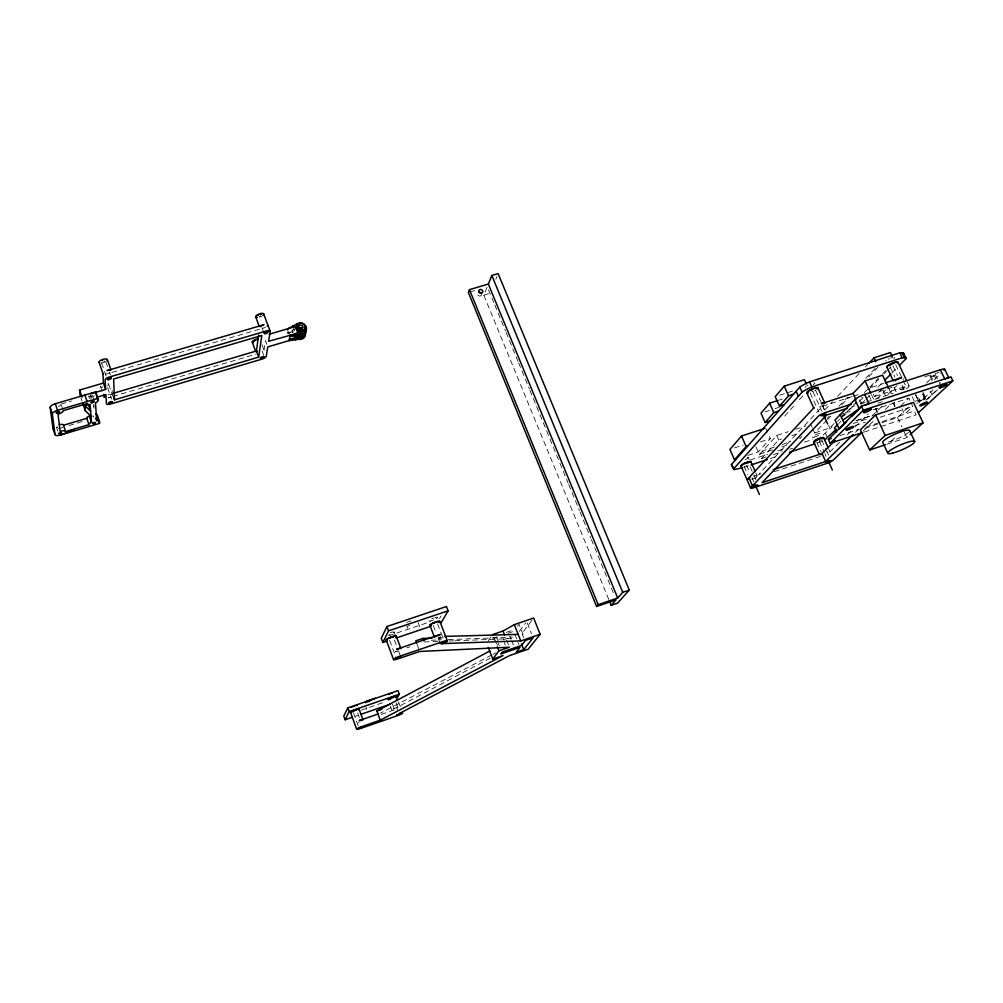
<?xml version="1.0" encoding="UTF-8"?>
<svg xmlns="http://www.w3.org/2000/svg" width="1003" height="1003" viewBox="0 0 1003 1003"><rect width="100%" height="100%" fill="white"/><g stroke="black" fill="none" stroke-linecap="round" stroke-linejoin="round"><path stroke-width="0.75" stroke-dasharray="5 3.75" d="M900.819 389.741C913.583 381.529 899.252 396.737 898.826 385.503M920.039 400.899L924.766 398.768L920.039 400.899L917.03 394.53M937.354 378.984L934.884 373.617M57.773 431.14L56.494 427.316L57.698 426.35M608.796 599.531L483.822 295.195L487.207 286.871L494.191 303.483M495.833 279.273L496.999 276.452M439.477 618.638L441.032 615.942M488.285 640.654L490.843 637.018M517.448 626.273L518.977 624.217L524.331 637.745M519.328 631.363L525.773 622.8M531.866 620.393L521.999 633.357L523.704 637.67M939.422 382.519L940.099 382.883M784.659 416.12L793.586 406.177M799.429 399.67L804.619 393.891M747.899 455.387L758.255 451.977L770.329 438.637L767.997 433.396M766.029 457.055L761.603 458.521L759.672 454.171L776.723 435.478L788.345 431.666M761.603 458.521L778.717 439.928L781.613 438.975M852.237 396.561L822.648 406.19L758.494 474.607L762.919 473.14M824.817 409.876L832.314 401.952M837.668 396.285L859.082 373.643M865.501 366.86L867.645 364.59M799.667 438.725L801.786 436.493M827.049 418.539L829.193 416.295M838.872 406.228L847.46 397.288M865.727 378.269L875.393 368.201M812.794 428.77L814.687 432.945L826.547 420.621M827.625 419.505L830.873 416.145M841.655 404.936L849.202 397.1M868.611 376.927L878.315 366.847M814.687 432.945L829.782 427.98L834.107 423.554M864.398 392.562L868.723 388.136M869.802 387.02L878.465 378.169M882.79 373.743L886.025 370.42M823.112 435.026L832.151 426.852M837.593 421.298L839.762 419.078M840.853 417.975L858.242 400.21M869.112 389.101L879.593 378.332M884.333 373.555L886.502 371.336M887.592 370.232L890.852 366.897M841.63 414.151L847.071 412.371L856.926 402.328M838.872 423.379L841.028 421.185M861.502 403.783L864.774 400.473M865.865 399.37L870.228 394.956M877.876 387.221L882.239 382.807M892.056 372.878L897.509 367.361M873.312 394.041L874.491 396.549L882.251 388.763M876.835 398.855L885.599 390.117M839.549 442.348L829.619 452.165A5.429 1.003 -23.4 0 0 826.723 451.952M847.259 434.725L850.569 431.453M854.982 427.102L868.209 414.026M888.069 394.405L896.883 385.691M855.446 432.306L858.756 429.058M872.008 416.082L881.938 406.34M863.207 431.014L874.315 420.232M885.411 409.437L890.965 404.046M906.499 388.951L908.718 386.794A6.093 1.204 -24.1 0 0 905.784 386.331L874.491 396.549M900.694 406.002L908.894 398.153L910.197 400.937M926.571 382.895L934.257 375.561L936.112 379.46M934.294 379.748L940.814 373.555M881.8 422.727L897.472 417.549L909.207 406.453M910.849 402.328L912.818 406.503L904.568 414.264L901.985 408.748M915.225 401.3L918.084 400.373A7.936 1.492 -24 0 1 925.33 397.088L933.066 389.828M925.756 400.36L937.203 389.691M937.492 389.778L926.12 400.373L922.522 392.762M890.965 441.32L897.246 435.528M886.815 444.266L906.837 437.584L909.006 435.628M842.495 415.555L843.46 414.979M939.184 372.213L934.871 373.768M92.94 417.022L93.755 416.232L92.853 415.957M288.2 333.686L294.732 330.225M455.061 640.767L510.615 638.635L513.135 637.218M490.367 658.093L396.686 707.579A4.576 0.69 -20.8 0 0 392.173 709.698A4.576 0.69 -20.8 0 0 393.527 710.061M491.708 655.022L380.425 713.208M493.087 654.295L495.846 652.828M862.843 397.389L861.59 397.965M296.224 328.282L287.084 333.096L292.989 331.354L292.738 332.708L292.5 330.062L294.155 334.425M822.184 441.044L816.041 443.464M844.05 414.678L846.269 413.951M844.777 415.48L842.558 416.207M355.238 716.28L358.134 715.277M381.215 714.424L394.141 709.948M361.155 710.174L384.325 702.175M503.218 639.789L511.894 636.83M506.327 632.379L513.699 629.859M494.579 637.908L497.513 636.905M507.794 633.394L513.661 631.389M398.166 650.797L395.245 651.787A5.391 0.965 -20.8 0 0 397.84 650.771M406.905 647.825L409.826 646.835M409.713 625.471L406.892 626.424L408.497 630.674M388.55 635.789L430.751 621.584M406.704 622.361L410.954 620.932M864.273 432.017L916.103 414.866L914.31 411.042L866.329 426.889M752.012 479.108L757.942 477.14M774.253 471.723L820.228 456.44M774.504 446.999L762.656 450.899L764.599 455.262M781.901 444.567L790.79 441.646M856.6 420.508L872.773 415.192M855.797 420.859L873.287 415.104M759.672 454.171L772.937 449.808M781.788 446.899L789.148 444.467M853.114 423.542L869.375 418.188M750.206 460.013L767.558 454.284M777.927 450.874L785.336 448.429M804.406 442.135L812.769 439.389M854.895 425.598L865.288 422.163M880.145 417.273L912.818 406.503M773.401 454.622L782.24 451.714M789.612 449.281L792.571 448.303M743.712 467.36L749.617 465.405M770.279 458.584L776.184 456.628M839.85 435.641L858.969 429.322M864.649 428.406L877.525 424.144M734.397 447.965L743.298 445.056M795.605 429.284L805.773 425.962M877.863 403.206L882.264 401.764M760.45 441.884L770.329 438.637M791.793 435.628L799.065 433.246M873.274 409.851L908.894 398.153M871.87 387.258L883.781 383.384M853.716 396.085L858.154 394.63M879.092 391.646L892.306 387.334M924.616 376.802L930.483 374.884A8.149 1.592 -24.3 0 0 934.257 375.561M851.86 406.804L854.819 405.839M860.75 403.908L865.188 402.454M866.667 401.965L893.322 393.251M765.164 411.832L769.351 410.478M774.918 408.672L779.105 407.318M779.481 395.27L793.724 390.694M779.469 399.996L782.29 399.094M58.45 428.67L62.951 427.328M68.956 425.535L83.964 421.059M469.818 292.011L477.064 289.867M483.822 295.195L490.016 293.352M61.02 404.121L71.539 401.024M111.396 396.9L108.412 397.777A4.263 1.467 -18.3 0 0 111.27 396.486M112.888 396.461L255.941 354.134M259.501 329.222L111.396 372.589L111.521 375.586M57.835 427.529L56.494 427.316M424.206 641.958L438.085 641.431M448.893 641.005L453.519 640.829M431.252 640.253L440.543 639.901M448.291 639.613L505.587 637.482M438.298 637.883L444.479 637.67M930.483 374.884L934.207 382.72M929.894 376.037L932.364 381.253M930.182 391.057L932 394.894M922.91 391.972L925.33 397.088M922.346 393.665L924.766 398.768M915.288 393.665L919.5 402.554M915.664 395.257L918.084 400.373M907.138 381.717L909.144 385.954M912.178 396.724L914.586 401.827M895.717 364.641L906.361 387.221M892.946 365.882L897.497 375.536M902.048 385.202L903.991 389.34M890.2 367.173L894.852 377.04M893.936 387.296L896.281 392.286M889.059 388.876L891.629 394.342M892.871 402.73L894.676 406.591M897.472 417.549L901.847 426.902M904.342 432.243L906.837 437.584M883.455 391.333L885.862 396.473M871.431 394.63L873.989 400.109M868.824 394.994L871.883 401.601M875.255 408.509L877.061 412.383M860.072 399.683L861.916 403.657M859.107 400.084L860.938 404.046M815.69 390.405L821.871 403.933M822.498 405.287L824.353 409.349M822.648 406.19L824.378 409.989M828.516 425.209L829.782 427.98M812.957 391.734L821.908 411.343M810.186 392.95L818.812 411.882M825.632 433.509L827.162 436.882M828.616 448.705L829.882 451.488M821.72 440.066L826.071 449.632M826.685 450.999L828.553 455.099M819.263 441.182L824.253 452.165M824.88 453.544L826.121 456.29M810.9 424.595L812.167 427.378M816.806 442.298L821.144 451.864M776.723 435.478L778.717 439.928M765.653 428.143L767.408 432.08M755.961 446.811L758.255 451.977M755.798 472.852L757.039 475.673M748.125 457.318L749.128 459.6M750.194 466.859L753.253 473.78M753.867 475.171L756.312 480.713M746.52 465.204L749.592 472.162M752.037 477.729L753.88 481.904M744.063 466.32L747.724 474.62M494.792 304.937L505.512 330.99M506.114 332.444L518.037 361.393M518.626 362.835L529.358 388.901M529.948 390.343L568.099 482.995M568.701 484.436L579.421 510.489M580.022 511.944L590.754 537.997M591.344 539.451L614.588 595.907M527.227 622.938L531.515 633.746M514.815 634.297L518.827 644.49M509.963 636.378L511.091 639.262M511.668 640.704L513.36 645.042M509.762 636.466L510.615 638.635M506.678 640.278L508.86 645.844M504.283 642.509L505.349 645.217M496.535 637.244L499.695 645.318M498.391 643.387L499.381 645.932M495.632 640.578L497.726 645.945M493.614 637.294L496.786 645.418M437.559 623.904L443.401 639.174M440.154 636.516L441.232 639.337M438.85 636.993L439.928 639.814M433.283 625.584L435.941 632.517M438.06 638.071L440.179 643.625M418.201 622.612L419.818 626.862M417.11 644.365L418.715 648.615M293.553 328.357L294.481 330.827M288.074 331.341L289.014 333.811M394.104 632.066L395.169 634.912M394.43 640.039L398.103 649.831M398.63 651.223L400.736 656.815M389.615 640.328L396.436 658.507M261.996 327.693L263.601 331.993M266.823 344.443L265.444 340.744L264.002 350.26A4.15 1.417 -20.1 0 0 262.247 349.47M398.492 701.787L400.573 707.366M396.072 702.739L398.141 708.319M261.946 344.568L263.927 349.884M396.686 707.579L397.602 710.024M262.197 351.163L263.751 355.35M392.424 704.169L394.505 709.748M390.405 706.187L391.885 710.187M365.957 707.052L366.847 709.472M357.645 712.87L360.729 721.295M353.482 712.895L358.096 725.533M105.842 361.82L108.901 370.659M109.402 372.138L110.43 375.084M101.642 363.048L107.246 379.272M108.637 384.149L112.411 395.069M107.597 387.609L111.546 399.069M100.501 386.531L102.858 393.377M93.981 400.122L92.201 394.931A1.843 0.639 -18.1 0 1 90.483 396.097M91.035 395.182L91.937 397.815M93.204 405.551L94.094 408.171M88.678 395.972L89.568 398.567M81.017 398.041L81.983 400.861M61.459 405.425L63.227 410.653M876.459 408.259L877.349 412.321M894.087 402.479L894.977 406.516M90.671 395.144L90.96 398.993M93.831 404.359L94.006 406.905M112.198 390.556L112.336 393.552M359.35 721.984A4.601 0.69 -20.6 0 1 358.234 722.398M481.628 294.543A2.044 1.856 21.7 0 1 479.334 295.96A2.044 1.856 21.7 0 1 477.629 293.716M815.878 389.941A6.081 1.304 -23.8 0 1 814.649 390.643M823.939 404.698A6.093 1.266 -23.7 0 1 816.129 408.271M903.866 378.683A6.081 1.229 -24.2 0 1 902.825 379.372M820.705 439.991A5.416 1.041 -23.5 0 1 819.464 440.593M753.717 476.187A5.441 1.028 -23 0 1 757.052 476.112A5.441 1.028 -23 0 1 751.811 479.133M847.071 412.371A7.936 1.567 -23.7 0 1 850.118 411.619M917.87 403.03A7.936 1.492 -24 0 1 916.566 403.294M862.944 398.58A8.149 1.642 -23.9 0 1 861 399.407M265.582 327.229A4.275 1.517 -20.2 0 1 262.498 328.282M260.592 315.857A2.131 0.765 -20.2 0 1 259.576 316.258M262.372 315.782A4.275 1.542 -20.2 0 1 259.451 317.111M108.261 394.756A4.263 1.467 -18.3 0 1 111.822 394.467A4.263 1.467 -18.3 0 1 111.897 395.984M60.895 404.698A5.679 1.968 -17.7 0 1 58.513 406.641M94.345 395.734A5.642 1.956 -18.1 0 1 93.254 396.386M90.032 396.21A1.843 0.639 -18.1 0 1 88.941 396.223M108.048 383.535A4.25 1.479 -18.3 0 1 107.497 385.578M102.619 387.258A4.25 1.479 -18.3 0 1 100.626 386.105M102.833 386.243A2.131 0.74 -18.3 0 1 102.619 386.117M104.738 361.105A2.194 0.79 -18.2 0 1 103.81 361.581M105.403 361.757A4.388 1.58 -18.2 0 1 101.215 362.973M110.142 372.477A4.401 1.567 -18.3 0 1 105.089 374.207M435.064 617.597A4.777 0.89 -21 0 1 437.734 617.497A4.777 0.89 -21 0 1 434.901 619.415M433.772 619.892A4.777 0.89 -21 0 1 429.108 621.007A4.777 0.89 -21 0 1 430.626 619.34M431.641 618.851A4.777 0.89 -21 0 1 433.948 617.948M390.217 632.667A4.802 0.903 -20.8 0 1 394.104 632.316A4.802 0.903 -20.8 0 1 389.064 634.987M920.252 401.488A4.25 0.802 -24 0 1 919.237 400.473A4.25 0.802 -24 0 1 925.543 398.178A4.25 0.802 -24 0 1 921.23 401.137M940.4 383.159A4.376 0.84 -24.2 0 1 939.41 383.522M908.568 432.393A14.681 2.608 -23.7 0 1 887.943 442.223M747.122 457.255A4.676 0.94 -23.1 0 1 744.765 459.875M813.734 382.958A5.241 1.141 -23.9 0 1 814.549 383.848M813.96 384.387A5.241 1.141 -23.9 0 1 813.107 384.976M805.284 387.497A5.241 1.141 -23.9 0 1 806.099 386.23M806.951 385.641A5.241 1.141 -23.9 0 1 808.004 385.014M894.726 357.356A5.228 1.103 -24.3 0 1 893.748 358.673M885.549 360.967A5.228 1.103 -24.3 0 1 886.176 360.428M888.144 359.212A5.228 1.103 -24.3 0 1 889.36 358.61M890.614 358.071A5.228 1.103 -24.3 0 1 892.896 357.331M813.132 391.195A5.241 1.128 -23.8 0 1 811.878 391.734M814.097 437.145A4.664 0.915 -23.5 0 0 820.868 433.622A4.664 0.915 -23.5 0 0 814.825 435.139A4.664 0.915 -23.5 0 0 814.097 437.145"/><path stroke-width="1.5" d="M304.536 327.266A4.213 3.862 12.3 0 1 301.978 332.131A4.213 3.862 12.3 0 1 296.625 329.586L297.201 323.781L298.581 323.179A5.98 5.491 12.3 0 1 306.191 326.777A5.98 5.491 12.3 0 1 302.567 333.686L290.193 334.914L289.152 340.581L302.831 338.751A5.943 5.454 12.2 0 0 305.376 333.886M296.387 328.595L296.712 326.213M113.64 397.313L114.505 399.821L258.661 357.118L256.392 351L258.674 335.027M258.661 357.118L261.833 335.491L113.615 379.009L114.505 399.821M287.61 330.1L287.861 328.733L297.201 323.781M293.052 327.053L293.302 325.687L293.804 326.991M296.449 327.58L297.051 325.26L299.433 323.355A4.225 3.874 12.3 0 1 304.812 325.887A4.225 3.874 12.3 0 1 302.242 330.764A4.225 3.874 12.3 0 1 296.875 328.219L296.65 327.216M296.625 329.586L296.875 328.219M297.64 324.433L296.788 326.627M298.342 323.881L298.079 325.248L298.455 323.781M295.546 340.13L294.543 335.453M292.914 335.403L289.942 336.281L296.361 335.817L296.136 333.159M299.17 324.721L299.433 323.355M301.176 330.94L300.913 332.306L268.628 341.271L270.171 331.454A4.288 1.504 -20.2 0 0 266.372 330.977L109.264 377.053A4.401 1.555 -18.3 0 0 105.139 379.886L105.654 389.427L90.583 393.866M300.123 339.578L300.386 338.237L303.094 337.409A5.955 5.466 12.2 0 0 305.313 331.14M296.361 335.817L300.963 335.265L301.239 333.899M611.166 605.336L617.572 603.142L629.282 590.103L498.152 273.631L491.821 275.499L488.348 284.05L469.454 289.641L468.363 292.437L596.609 606.502L616.055 599.844L611.166 605.336L609.385 600.985M396.473 699.116L399.307 694.264L397.953 690.616L347.753 707.905L343.778 716.167L345.095 719.778L352.329 717.283M441.094 622.838L448.115 610.814L446.46 606.527L386.932 626.511L381.278 638.247L382.87 642.497L387.233 641.017M345.095 719.778L349.094 711.578L399.307 694.264M382.87 642.497L388.55 630.849L448.115 610.814M370.069 700.947L370.634 699.868M816.166 440.793L817.056 440.041M488.273 647.449L492.812 659.084L498.905 650.847L509.411 647.236L419.793 651.461L397.915 658.896A5.404 0.94 -20.8 0 1 393.565 659.36A5.404 0.94 -20.8 0 1 399.257 656.413L443.1 641.506A5.366 0.928 -21 0 1 447.338 640.942A5.366 0.928 -21 0 1 442.85 643.575L441.546 644.051M523.754 649.656L533.12 637.795L525.396 640.453L521.51 645.443L502.327 652.038L500.873 653.981L519.98 647.411L516.206 652.251L523.754 649.656L521.472 643.888M492.548 634.586L503.042 631.012L514.326 624.631L533.659 618.036L540.128 634.285L528.242 649.154L509.436 655.636L398.968 713.685M764.223 428.607L741.493 436.017L729.946 449.419L734.497 459.788L736.064 459.274M778.052 400.46L769.589 403.193L760.989 413.186L765.126 422.476L769.928 420.909M806.274 383.798L804.406 379.698L784.221 386.18L775.219 396.649L779.481 406.127L784.384 404.548M596.609 606.502L598.189 604.671L617.71 597.989L622.738 592.347L629.282 590.103M765.126 422.476L773.802 412.597L778.667 411.017M779.481 406.127L788.571 395.784L793.523 394.179M734.497 459.788L746.157 446.561L747.736 446.047M742.245 467.849L734.108 469.58L731.4 464.552L799.78 387.108A15.221 3.322 -23.9 0 1 809.383 381.942L899.829 352.818L903.904 353.57M733.406 469.128L802.074 392.148A15.233 3.285 -23.8 0 1 811.69 386.995L902.173 357.795L905.784 357.82L906.236 358.522L899.691 365.142M868.711 363.462L874.064 357.795L890.426 352.542L892.256 356.404M817.834 387.785L824.917 403.269A6.093 1.266 -23.7 0 0 821.357 403.682L853.039 393.377L865.05 380.914L882.653 375.21L888.42 387.509M944.086 370.458A8.149 1.592 -24.3 0 0 940.35 369.756L864.674 394.417A8.149 1.642 -23.9 0 0 854.932 399.533L835.035 419.981L839.172 429.021L846.557 421.561M837.793 424.47L834.559 427.754L836.477 431.942M836.402 429.171L825.156 439.515M884.42 380.601L890.965 373.981M862.793 432.519L830.208 443.301L828.44 439.414L861.389 406.19L950.944 376.877L952.85 380.852L918.409 412.747M851.835 416.245L859.22 408.798A8.162 1.605 -23.9 0 1 860.173 407.995M830.208 443.301L863.257 410.24L952.85 380.852M773.263 469.705L822.034 453.506L835.186 440.392M847.422 408.259L826.685 415.041L762.067 482.694L825.657 461.505L853.24 434.462M910.097 434.638L923.111 422.84L913.482 402.429L875.644 414.878L860.348 429.823L869.651 449.996L885.386 444.743M860.988 433.171L833.242 460.126A5.429 0.978 -23.3 0 1 826.798 463.411L754.08 487.659A5.454 1.016 -23 0 1 750.908 487.571L818.172 416.383A6.106 1.241 -23.7 0 1 825.419 412.584L851.371 404.109M869.651 449.996L885.198 435.44L923.111 422.84M842.821 420.144L859.22 408.798L854.932 399.533M393.627 697.536L391.935 697.637M389.515 638.435L390.405 637.971M353.633 710.939L352.956 711.403L353.695 711.44M400.047 713.334A4.576 0.677 -20.8 0 1 402.542 713.271A4.576 0.677 -20.8 0 1 397.84 715.54L360.466 728.517A4.601 0.677 -20.6 0 1 356.654 729.118A4.601 0.677 -20.6 0 1 361.431 726.724L380.25 720.192L376.852 711.002L489.752 651.047M380.25 720.192L503.13 655.523L492.812 659.084M744.778 463.75L746.056 463.173M433.622 623.465L434.65 622.988M817.608 439.728L818.887 439.151M391.471 697.837L390.355 698.59M60.569 435.014L99.548 423.366L99.435 421.511A5.479 1.818 -18.2 0 0 96.702 420.658L95.473 402.867A5.642 1.931 -18.2 0 0 98.056 400.347L95.686 391.86L55.341 403.745A5.679 1.968 -17.7 0 0 50.15 407.331L52.933 428.381L55.065 434.75A5.516 1.83 -17.8 0 0 60.569 435.014L74.423 429.522M354.51 710.55L356.617 710.061M361.03 714.274L390.004 704.256M376.852 711.002L381.742 709.309M377.981 714.061L359.187 720.568A4.601 0.69 -20.6 0 1 362.66 719.74M365.819 701.523L375.435 698.213M365.268 702.601L368.866 701.36M442.85 643.575L520.758 640.93L540.128 634.285M432.13 638.096L422.865 638.422L415.769 640.829L416.659 643.186M395.959 638.071L430.901 626.273M751.097 464.916L767.333 459.55M789.474 452.24L814.561 443.953M828.44 439.414L831.286 438.474M885.273 382.895L901.659 377.567A6.081 1.229 -24.2 0 0 897.372 379.385M65.621 431.591L88.954 424.633A5.479 1.818 -18.2 0 1 91.461 422.225L90.094 404.46A5.642 1.931 -18.2 0 1 87.261 403.545L63.227 410.653A5.679 1.943 -17.8 0 1 58.024 414.214L60.117 431.315A5.516 1.83 -17.8 0 1 65.621 431.591L63.49 425.234A5.516 1.856 -17.8 0 0 59.353 424.595M63.49 425.234L86.81 418.301A5.479 1.843 -18.2 0 1 89.292 415.881L91.461 422.225M96.952 397.226L105.929 394.568L106.431 403.745A4.263 1.454 -18.4 0 0 110.568 404.033L262.122 359.074A4.15 1.404 -20.1 0 0 266.271 356.353L267.751 346.913L292.111 339.716M113.84 393.113L256.392 351M55.065 434.75L52.344 413.875A5.679 1.943 -17.8 0 1 57.547 410.29L97.918 398.354M84.929 405.701L88.414 404.673L90.609 411.105L84.929 405.701L85.343 410.766L90.985 416.132M746.696 462.947L748.414 462.834M80.052 395.207L79.588 390.054L103.459 383.046L102.908 373.429L99.034 362.183M269.18 334.225L295.446 326.502L297.791 332.683M391.471 698.427L390.719 698.602M392.06 637.356L393.377 637.356M820.09 438.75L821.118 438.838M300.963 335.265L302.304 335.04A5.968 5.479 12.2 0 0 306.241 329.561M300.386 338.237L289.403 339.252L302.104 336.043A4.188 3.849 12.2 0 0 303.834 333.623M444.83 636.391L518.187 634.397M731.4 464.552L734.108 469.58M798.35 396.273L796.094 391.283M944.713 369.292L948.462 377.115M940.35 369.756L944.726 378.908A8.149 1.555 -24.2 0 1 948.637 378.181M903.44 352.855L906.236 358.522M902.048 352.605L904.393 357.569M899.829 352.818L902.173 357.795M897.81 361.958L906.474 380.313M886.79 367.023L893.297 380.877M909.571 430.513L914.661 441.383M874.064 357.795L875.882 361.682M865.05 380.914L870.792 393.251M875.644 414.878L885.198 435.44M864.674 394.417L868.987 403.695A8.162 1.605 -23.9 0 0 865.125 405.212M887.843 453.356L882.816 442.511A14.681 2.608 -23.7 0 1 896.268 433.622A14.681 2.608 -23.7 0 1 909.52 431.277M861.389 406.19L863.257 410.24M853.039 393.377L855.96 399.695M840.276 414.603L844.451 423.692M809.571 381.855L811.878 386.907M823.187 414.151L827.663 423.956M806.813 392.863L813.859 408.321A6.093 1.266 -23.7 0 1 814.135 407.506L747.348 479.484A5.441 1.028 -23 0 1 749.868 477.817M823.563 437.584L827.989 447.313M799.78 387.108L802.074 392.148M827.989 460.402L832.352 470.018M822.034 453.506L825.657 461.505M813.734 442.035L819.401 454.547M784.221 386.18L788.571 395.784M769.589 403.193L773.802 412.597M741.493 436.017L746.157 446.561M750.821 461.581L755.171 471.448M755.109 484.687L759.396 494.429M748.928 477.779L752.501 485.878M741.004 466.044L750.745 488.198M491.821 275.499L622.738 592.347M488.348 284.05L617.71 597.989M469.454 289.641L598.189 604.671M514.326 624.631L520.758 640.93M503.042 631.012L504.559 634.899M497.312 646.772L498.905 650.847M439.866 621.396L447.313 640.829M429.911 625.308L434.625 637.657M422.865 638.422L423.755 640.779M396.235 636.115L400.912 648.565M386.932 626.511L388.55 630.849M386.23 640.039L393.565 659.635M263.651 313.839L270.095 331.065M255.727 316.986L259.301 326.577M252.292 342.286L255.752 351.602M359.049 709.108L362.973 719.815M350.536 712.443L356.679 729.294M347.753 707.905L349.094 711.578M107.421 359.738L110.832 369.568M103.459 383.046L105.654 389.427M98.056 400.347L95.686 391.86M95.649 414.302A5.479 1.843 -18.2 0 1 97.266 415.192L99.435 421.511M97.83 418.326L99.548 423.366M95.837 418.126L96.702 420.658M84.879 395.044L87.098 401.551M79.588 390.054L82.02 397.163M82.936 403.695L85.343 410.766M86.81 418.301L88.954 424.633M55.341 403.745L57.547 410.29M50.15 407.331L52.344 413.875M97.266 415.192L97.391 417.06M104.099 394.392L104.274 397.476A4.263 1.467 -18.3 0 1 104.776 396.561M386.581 640.19A5.379 0.99 -20.8 0 1 391.22 637.018A5.379 0.99 -20.8 0 1 395.897 636.78M400.573 648.427A5.391 0.965 -20.8 0 0 396.561 649.267L440.392 634.41A5.366 0.953 -21 0 0 435.703 636.516M351.439 712.481A4.589 0.715 -20.6 0 1 351.551 711.44A4.589 0.715 -20.6 0 1 357.03 709.297A4.589 0.715 -20.6 0 1 358.798 709.585M389.578 699.43A4.564 0.715 -20.7 0 1 388.775 698.665A4.564 0.715 -20.7 0 1 394.768 696.308A4.564 0.715 -20.7 0 1 395.571 697.085M430.864 625.471A5.354 0.99 -21 0 1 431.578 623.791A5.354 0.99 -21 0 1 438.349 621.321A5.354 0.99 -21 0 1 438.787 622.575M478.895 292.337A2.044 1.856 21.7 0 1 481.515 293.578M810.537 390.518A3.034 0.652 -23.8 0 1 811.151 390.167M811.853 389.816A3.034 0.652 -23.8 0 1 812.58 389.503M808.029 393.026A6.081 1.304 -23.8 0 1 808.067 391.183A6.081 1.304 -23.8 0 1 815.151 387.91A6.081 1.304 -23.8 0 1 817.558 388.637M889.548 365.581A3.034 0.639 -24.3 0 1 890.1 365.017M890.614 364.666A3.034 0.639 -24.3 0 1 891.943 363.964M892.67 363.65A3.034 0.639 -24.3 0 1 893.999 363.224M887.166 367.211A6.068 1.266 -24.3 0 1 892.319 363.099A6.068 1.266 -24.3 0 1 897.422 362.848M895.077 380.789A6.081 1.229 -24.2 0 1 896.105 380.099M814.8 442.122A5.416 1.041 -23.5 0 1 815.151 440.455A5.416 1.041 -23.5 0 1 821.883 437.609A5.416 1.041 -23.5 0 1 822.698 438.787M820.893 454.76A5.429 1.003 -23.4 0 1 821.783 454.183M741.443 466.157A5.429 1.066 -23.1 0 1 745.542 462.809A5.429 1.066 -23.1 0 1 750.67 462.245M301.113 334.689A2.445 2.244 12.2 0 1 298.154 334.45M298.718 328.482A2.106 1.931 12.2 0 1 302.404 329.711M267.814 325.185A4.275 1.517 -20.2 0 1 267.149 326.176M260.404 326.552A4.275 1.517 -20.2 0 1 264.027 324.684L107.033 370.596A4.401 1.567 -18.3 0 1 110.719 370.333M256.078 317.274A4.275 1.542 -20.2 0 1 257.269 314.867A4.275 1.542 -20.2 0 1 262.473 313.362A4.275 1.542 -20.2 0 1 263.062 315.243M257.47 317.475A4.275 1.542 -20.2 0 1 256.668 317.437M257.997 315.506A2.131 0.765 -20.2 0 1 258.348 315.23M260.329 314.44A2.131 0.765 -20.2 0 1 261.206 314.403M253.207 342.7A4.137 1.442 -20.1 0 1 253.157 340.707A4.137 1.442 -20.1 0 1 258.285 338.801M254.21 341.521A2.069 0.715 -20.1 0 1 254.273 341.108M254.825 340.606A2.069 0.715 -20.1 0 1 256.241 339.967M53.761 429.096A5.516 1.856 -17.8 0 1 52.933 428.381M256.806 351.627A4.15 1.417 -20.1 0 1 257.47 351.113M299.408 328.934A4.188 3.849 12.2 0 1 301.527 329.36M302.969 337.259A4.175 3.836 12.2 0 1 302.379 338.086M301.564 338.738A4.175 3.836 12.2 0 1 300.599 339.152M102.143 360.553A2.194 0.79 -18.2 0 1 102.645 360.328M99.636 362.835A4.388 1.58 -18.2 0 1 100.45 360.491A4.388 1.58 -18.2 0 1 105.854 358.924A4.388 1.58 -18.2 0 1 106.907 360.716M103.522 374.069A4.401 1.567 -18.3 0 1 102.908 373.429M300.812 327.442A5.955 5.466 12.2 0 1 302.279 327.931M305.213 326.84A5.968 5.479 12.2 0 1 305.915 328.144M430.726 625.233A4.777 0.878 -21 0 1 434.976 622.387A4.777 0.878 -21 0 1 438.975 622.224M387.07 639.237A4.802 0.89 -20.8 0 1 392.386 636.742A4.802 0.89 -20.8 0 1 395.696 636.579M351.79 712.293A4.1 0.639 -20.6 0 1 351.89 711.378A4.1 0.639 -20.6 0 1 356.78 709.46A4.1 0.639 -20.6 0 1 358.372 709.71M389.854 699.267A4.075 0.639 -20.7 0 1 388.951 698.69A4.075 0.639 -20.7 0 1 393.928 696.621A4.075 0.639 -20.7 0 1 395.696 696.834M351.037 707.441A4.1 0.652 -20.5 0 1 351.89 707.04M352.855 706.639A4.1 0.652 -20.5 0 1 354.836 705.949M356.454 705.573A4.1 0.652 -20.5 0 1 357.244 705.61M388.487 694.54A4.075 0.652 -20.7 0 1 389.352 694.139M390.305 693.737A4.075 0.652 -20.7 0 1 392.273 693.06M741.681 465.743A4.676 0.928 -23.1 0 1 741.806 465.166M742.295 464.74A4.676 0.928 -23.1 0 1 746.721 462.496A4.676 0.928 -23.1 0 1 750.144 461.894M887.542 366.684A5.241 1.091 -24.3 0 1 887.868 365.919M888.508 365.38A5.241 1.091 -24.3 0 1 894.149 362.597A5.241 1.091 -24.3 0 1 897.046 362.622M813.997 388.474A5.241 1.128 -23.8 0 1 816.843 388.863M807.954 392.662A5.241 1.128 -23.8 0 1 808.393 391.258A5.241 1.128 -23.8 0 1 812.769 388.913M814.737 441.847A4.664 0.903 -23.5 0 1 816.868 439.665A4.664 0.903 -23.5 0 1 822.56 437.784M396.436 658.394L400.736 656.815L396.436 658.394M396.574 715.252L400.222 713.898L396.574 715.252M440.192 643.512L444.467 641.945L440.192 643.512M58.663 433.509C62.061 435.152 62.763 430.262 58.663 433.509M92.527 423.404C95.824 425.059 96.639 420.157 92.527 423.404M753.291 486.781C757.654 487.558 760.725 482.28 753.291 486.781M820.805 415.53C825.256 416.872 829.368 410.214 820.805 415.53M826.234 462.458C830.158 463.336 833.907 457.945 826.234 462.458M359.224 728.14L362.785 726.912L359.224 728.14M479.121 292.349A2.056 1.856 21.7 0 0 482.606 292.212A2.056 1.856 21.7 0 0 480.525 289.453A2.056 1.856 21.7 0 0 479.121 292.349M299.107 328.094A2.106 1.931 12.3 0 0 302.743 327.956A2.106 1.931 12.3 0 0 300.674 325.11A2.106 1.931 12.3 0 0 299.107 328.094M265.005 333.66A2.144 0.752 -20.2 0 0 268.14 332.043A2.144 0.752 -20.2 0 0 265.218 332.219A2.144 0.752 -20.2 0 0 265.005 333.66M261.269 358.485A2.081 0.702 -20.1 0 0 264.316 356.93A2.081 0.702 -20.1 0 0 261.47 357.131A2.081 0.702 -20.1 0 0 261.269 358.485M56.958 413.073A1.856 0.639 -17.8 0 0 59.566 411.731A1.856 0.639 -17.8 0 0 56.832 411.97A1.856 0.639 -17.8 0 0 56.958 413.073M108.324 379.648A2.207 0.777 -18.3 0 0 111.446 378.031A2.207 0.777 -18.3 0 0 108.261 378.269A2.207 0.777 -18.3 0 0 108.324 379.648M109.515 403.482A2.131 0.727 -18.4 0 0 112.537 401.927A2.131 0.727 -18.4 0 0 109.452 402.19A2.131 0.727 -18.4 0 0 109.515 403.482M91.825 402.767A1.843 0.627 -18.2 0 0 94.42 401.426A1.843 0.627 -18.2 0 0 91.737 401.639A1.843 0.627 -18.2 0 0 91.825 402.767M921.205 405.638A4.25 0.79 -24 0 0 927.499 402.404A4.25 0.79 -24 0 0 922.246 403.72A4.25 0.79 -24 0 0 921.205 405.638M847.447 429.961A4.263 0.815 -23.6 0 0 853.678 426.751A4.263 0.815 -23.6 0 0 848.225 428.118A4.263 0.815 -23.6 0 0 847.447 429.961M865 412.509A4.376 0.853 -23.8 0 0 871.419 409.186A4.376 0.853 -23.8 0 0 865.865 410.553A4.376 0.853 -23.8 0 0 865 412.509M940.4 387.76A4.376 0.827 -24.2 0 0 946.895 384.412A4.376 0.827 -24.2 0 0 941.529 385.729A4.376 0.827 -24.2 0 0 940.4 387.76M892.846 453.055A14.706 2.533 -23.6 0 0 914.611 442.122A14.706 2.533 -23.6 0 0 896.268 446.887A14.706 2.533 -23.6 0 0 892.846 453.055"/></g></svg>
